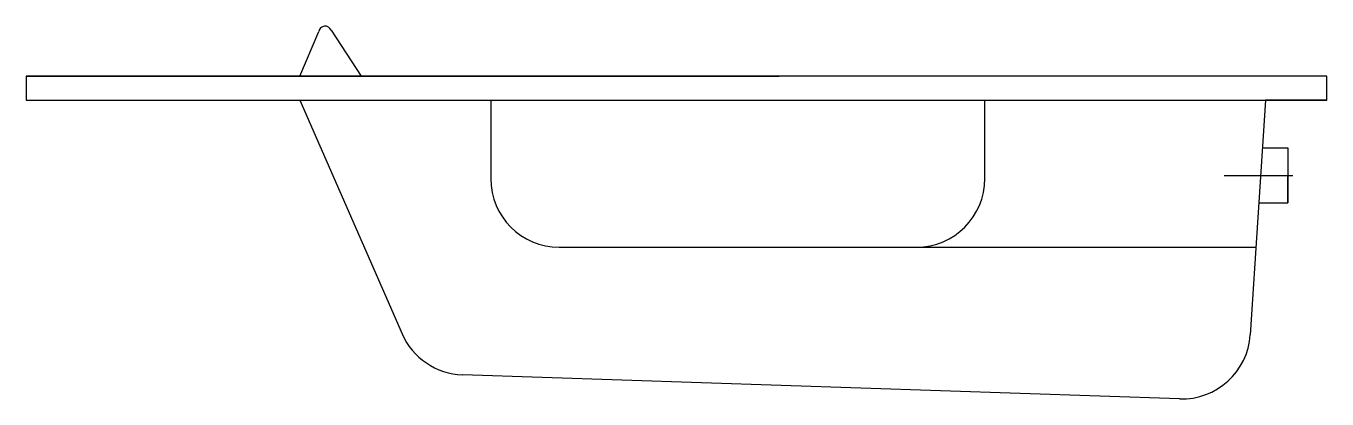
# Model space of a CAD drawing. Header units: millimetres. Extents: x 673.83 to 675.73, y 747.8 to 748.34.
import ezdxf

# ---------------------------------------------------------------- set-up
doc = ezdxf.new("R2010")
doc.units = ezdxf.units.MM
doc.linetypes.add('HIDDEN2', pattern=[0.1875, 0.125, -0.0625])
doc.layers.add('Acqualife', color=3, linetype='Continuous')

msp = doc.modelspace()

# ---------------------------------------------------------------- linework, layer by layer
at = {"layer": 'Acqualife'}
for p, q in [((674.2736, 748.3342), (674.3174, 748.2672)), ((674.2281, 748.2672), (674.2556, 748.3323)), ((673.8281, 748.2672), (673.8281, 748.2322)), ((675.7281, 748.2672), (673.8281, 748.2672)), ((673.8281, 748.2672), (674.2281, 748.2672)), ((673.8281, 748.2672), (674.9281, 748.2672)), ((675.7281, 748.2322), (675.7281, 748.2672)), ((673.8281, 748.2322), (675.7281, 748.2322)), ((675.7281, 748.2322), (675.6381, 748.2322))]:
    msp.add_line(p, q, dxfattribs=at)
at = {"layer": 'Acqualife', "color": 2}
for p, q in [((674.2281, 748.2322), (674.3773, 747.8915)), ((674.5067, 748.2322), (674.5067, 748.1176)), ((675.2285, 748.1176), (675.2285, 748.2322)), ((675.6381, 748.2322), (675.6161, 747.8899)), ((675.6336, 748.1624), (675.671, 748.1624)), ((675.671, 748.1624), (675.671, 748.0824)), ((675.671, 748.0824), (675.671, 748.1224)), ((675.6285, 748.0824), (675.671, 748.0824)), ((674.6067, 748.0176), (675.1285, 748.0176)), ((674.6067, 748.0176), (675.6243, 748.0176)), ((675.5129, 747.7964), (674.4655, 747.8316))]:
    msp.add_line(p, q, dxfattribs=at)
at = {"layer": 'Acqualife', "color": 1, "linetype": 'HIDDEN2', "ltscale": 0.25}
msp.add_line((675.5781, 748.1224), (675.7216, 748.1224), dxfattribs=at)
at = {"layer": 'Acqualife'}
msp.add_arc((674.2648, 748.3307), 0.00939, 21.3487, 170.3125, dxfattribs=at)
at = {"layer": 'Acqualife', "color": 2}
for centre, start, end in [((674.6067, 748.1176), 180, 270), ((675.1285, 748.1176), 270, 0), ((674.4689, 747.9316), 203.6437, 268.0735), ((675.5163, 747.8963), 268.0735, 356.325)]:
    msp.add_arc(centre, 0.1, start, end, dxfattribs=at)

doc.saveas('drawing.dxf')
